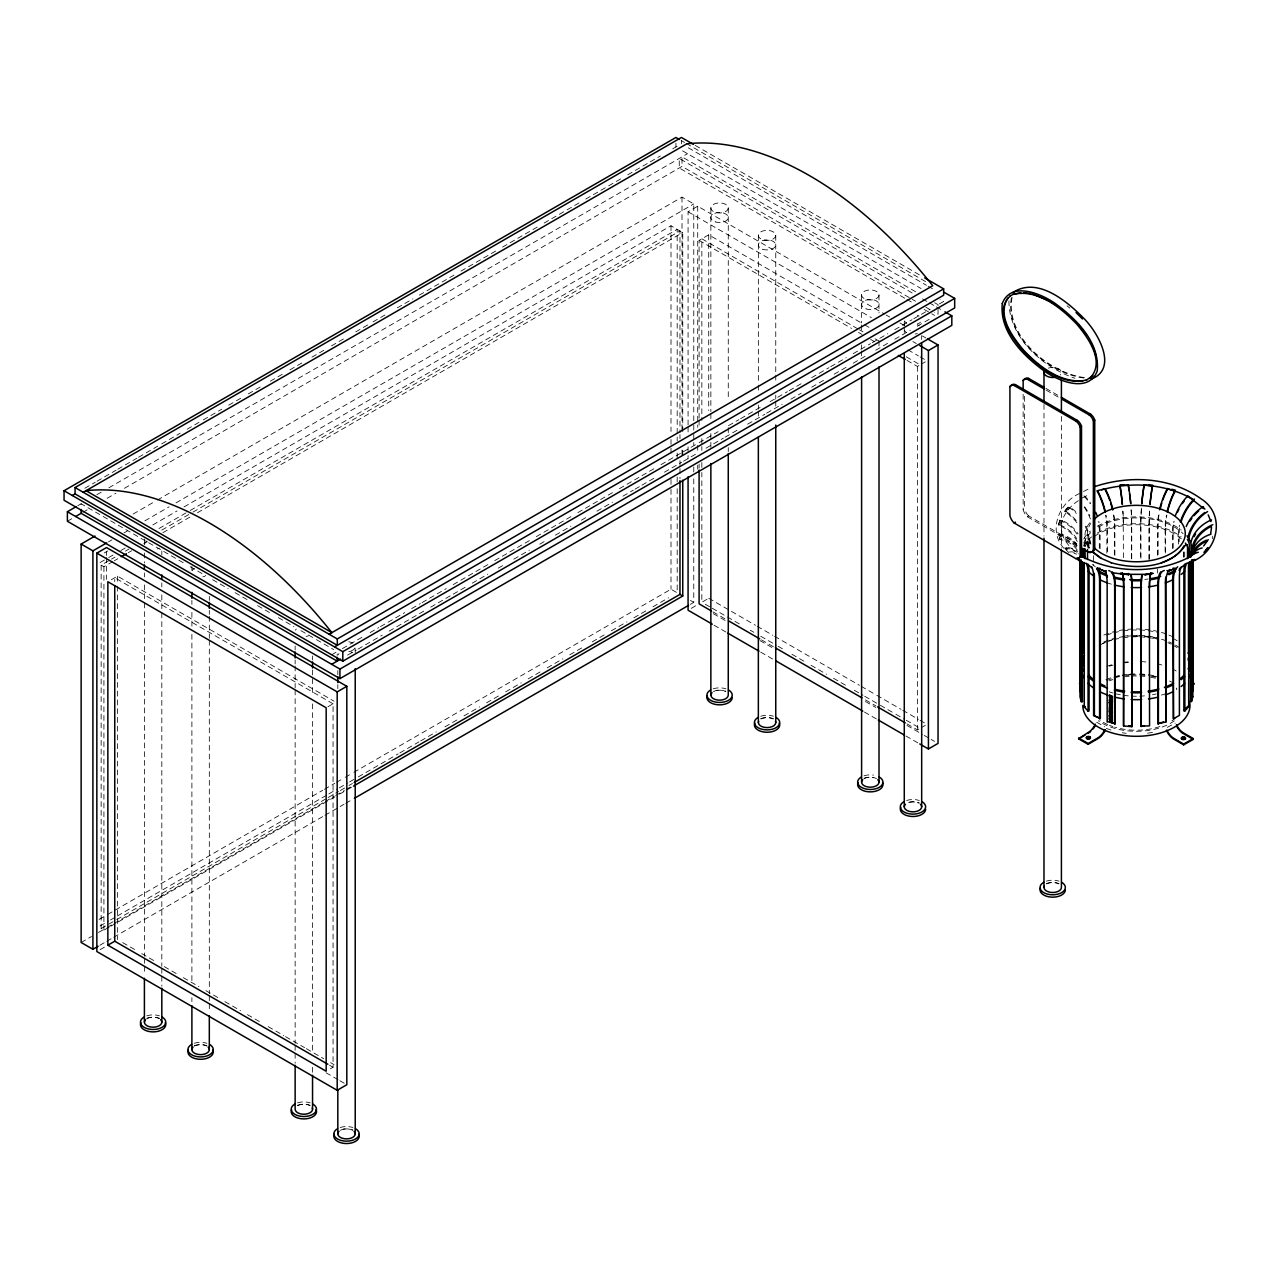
<?xml version="1.0" encoding="UTF-8"?>
<svg xmlns="http://www.w3.org/2000/svg" width="1281" height="1281" viewBox="0 0 1281 1281"><rect width="100%" height="100%" fill="white"/><g stroke="black" fill="none" stroke-linecap="round" stroke-linejoin="round"><path stroke-width="0.75" stroke-dasharray="5 3.75" d="M1008.948 300.859C1008.611 337.415 1042.494 367.183 1074.967 378.279M1077.257 541.591A33.05 26.645 15.3 0 0 1061.501 526.539L1058.378 525.178L1059.899 524.858L1061.212 520.054L1063.294 520.967A34.139 27.541 15.3 0 1 1078.074 533.825M1058.586 524.794L1059.899 519.99L1061.212 520.054M1058.378 525.178L1059.899 519.99M1212.322 536.195L1212.338 538.773M1011.398 297.768C1004.08 336.471 1048.547 373.46 1084.062 378.039M1012.086 297.368C1004.768 336.07 1049.235 373.075 1084.751 377.639M1068.626 552.527L1064.799 548.188L1068.034 547.499A34.139 24.835 -41.4 0 1 1077.817 551.487M1077.161 549.949A33.05 26.645 -15.3 0 0 1062.862 540.118L1059.755 539.317L1058.426 534.513L1062.029 534.449A34.139 27.541 -15.3 0 1 1076.809 544.601M1059.755 539.317L1058.634 534.097M1076.921 522.808A33.05 24.035 41.4 0 0 1067.457 513.393C1061.821 512.592 1067.313 506.684 1069.827 507.1L1071.701 508.365A34.139 24.835 41.4 0 1 1076.985 512.896M1064.639 511.487L1068.658 506.796M1089.987 522.712C1083.822 529.197 1083.102 540.47 1088.978 547.355M1064.831 511.135L1066.016 511.439L1069.827 507.1M1079.675 493.425C1058.747 502.632 1047.121 531.679 1064.927 549.389M1078.378 500.663C1070.788 505.579 1064.575 512.848 1061.805 521.543L1062.157 520.47L1061.228 527.26L1062.157 534.049L1061.805 532.976C1064.575 541.671 1070.788 548.941 1078.378 553.872M84.85 488.253L95.258 482.248M96.988 481.256L116.059 470.239M117.788 469.246L136.859 458.23M138.588 457.237L157.659 446.22M161.694 443.899L180.189 433.218M187.122 429.215L199.26 422.202M203.263 419.896L221.789 409.199M228.723 405.196L240.86 398.183M248.306 393.891L263.39 385.181M270.323 381.178L282.461 374.18M289.89 369.873L304.99 361.162M311.924 357.159L324.061 350.161M331.475 345.87L346.591 337.143M355.734 331.875L369.12 324.141M373.043 321.867L388.191 313.124M397.302 307.856L412.898 298.857M419.383 295.11L454.483 274.855M460.984 271.092L496.051 250.852M502.584 247.073L537.636 226.849M544.185 223.054L565.353 210.837M567.083 209.844L579.22 202.83M585.801 199.035L606.938 186.834M608.667 185.825L620.805 178.828M627.722 174.824L648.522 162.831M650.252 161.822L660.323 156.01M672.765 148.82L679.699 144.817M77.773 505.723L81.247 503.721M96.844 494.706L102.048 491.712M108.853 487.789L687.513 153.688M67.381 521.255L72.585 518.261M82.881 512.32L89.91 508.253M107.124 498.325L115.914 493.249M124.433 488.317L682.004 166.402L910.375 298.249M133.096 514.065L155.609 501.063M157.339 500.07L682.004 197.146L693.774 203.935L693.774 423.082M108.485 541.847L111.959 539.845M124.081 532.848L127.54 530.846M144.849 520.855L169.092 506.86M176.025 502.857L693.774 203.935M688.073 424.94L688.073 211.781L697.713 206.209L884.45 314.021M104.289 552.944L107.748 550.942M152.807 524.938L177.082 510.927M184.016 506.924L671.004 225.76L682.757 232.55L682.757 432.257M100.078 562.535L107.012 558.532M108.741 557.523L113.945 554.529M120.878 550.526L126.082 547.515M159.004 528.509L188.467 511.503M190.196 510.495L677.185 229.331L677.185 435.028M109.125 927.204L103.921 930.198L101.135 928.597L101.135 565.129L109.798 560.133M111.527 559.124L115.002 557.139M125.394 551.134L128.869 549.133M161.79 530.11L191.253 513.105M192.983 512.112L679.971 230.948L679.971 432.642M101.135 565.129L103.921 566.746L112.584 561.735M114.313 560.742L117.788 558.74M128.18 552.735L131.655 550.734M143.776 543.736L147.251 541.735M162.847 532.72L190.581 516.707M197.498 512.72L682.757 232.55M111.303 579.749L117.484 576.162L334.069 701.203M699.09 418.118L699.09 240.38L708.713 234.823L862.93 323.853M331.683 654.783L337.175 651.597L337.175 655.408M342.379 648.602L363.164 636.609M370.081 632.606L378.744 627.61M380.473 626.601L404.716 612.606M411.649 608.619L420.296 603.607M422.025 602.614L446.268 588.62M453.202 584.616L487.837 564.617M494.754 560.63L529.389 540.63M536.323 536.627L570.942 516.643M577.875 512.64L612.51 492.641M619.428 488.637L640.212 476.644M641.941 475.651L654.063 468.654M660.996 464.651L681.764 452.657M683.51 451.649L697.36 443.658M699.09 442.65L718.129 431.665M728.521 425.66L738.913 419.656M740.642 418.663L761.426 406.669M770.089 401.674L787.399 391.666M789.128 390.673L802.979 382.667M811.642 377.671L828.951 367.679M830.696 366.67L846.277 357.671M853.194 353.684L870.52 343.676M872.249 342.684L887.829 333.684M894.762 329.681L912.072 319.69M913.801 318.697L929.398 309.698M939.421 303.901L943.553 301.515L940.094 299.514M347.567 655.135L356.23 650.14M357.959 649.147L382.202 635.152M389.136 631.149L423.755 611.149M430.688 607.146L451.472 595.153M453.202 594.16L465.323 587.162M472.241 583.159L487.837 574.16M498.229 568.156L505.146 564.168M513.809 559.173L529.389 550.173M539.781 544.169L546.699 540.166M555.362 535.17L570.942 526.171M581.334 520.182L588.267 516.179M596.93 511.183L612.51 502.184M622.902 496.179L633.294 490.191M635.024 489.182L640.212 486.188M641.941 485.179L654.063 478.181M664.455 472.193L681.764 462.185M683.51 461.192L697.36 453.186M706.007 448.19L723.333 438.198M725.062 437.205L738.913 429.199M747.576 424.203L764.885 414.211M766.614 413.203L782.211 404.204M790.857 399.208L801.249 393.203M811.642 387.214L823.763 380.217M834.155 374.212L846.277 367.215M853.194 363.212L865.316 356.214M875.708 350.225L887.829 343.228M894.762 339.225L910.343 330.226M917.276 326.223L929.398 319.225M327.888 706.776L333.06 703.797L333.06 1067.265L327.888 1070.243M907.012 360.425L917.404 366.43L925.314 361.866M99.085 919.406L106.019 915.403M107.748 914.41L322.652 790.329M324.381 789.336L334.789 783.332M336.519 782.323L343.452 778.32M345.181 777.327L352.115 773.324M353.844 772.331L671.004 589.212L677.185 592.799L677.185 486.956M100.078 925.987L108.741 920.975M110.486 919.982L115.674 916.988M117.42 915.979L327.119 794.909M328.849 793.916L337.511 788.904M339.241 787.911L347.904 782.899M349.649 781.906L356.582 777.903M358.312 776.894L398.167 753.885M399.896 752.892L418.967 741.875M420.696 740.882L436.293 731.867M444.955 726.871L457.093 719.874M464.026 715.871L479.622 706.856M486.556 702.853L498.693 695.855M505.627 691.852L521.223 682.853M528.156 678.85L540.278 671.836M547.211 667.833L562.807 658.834M569.741 654.831L581.878 647.834M592.27 641.829L604.408 634.816M611.341 630.812L626.937 621.813M633.871 617.81L645.992 610.813M652.926 606.81L668.522 597.795M101.135 928.597L115.002 920.591M116.731 919.582L326.431 798.527M328.16 797.519L338.568 791.514M340.298 790.521L347.231 786.518M348.96 785.509L352.435 783.508M81.135 942.48L91.527 936.491M98.461 932.488L105.378 928.485M107.124 927.492L112.312 924.482M114.041 923.489L323.565 802.514M325.294 801.522L333.957 796.526M335.686 795.517L344.349 790.521M346.078 789.528L353.012 785.525M110.855 926.195L337.88 795.117M339.609 794.124L351.747 787.126M99.838 945.282L105.026 942.272M106.755 941.279L111.959 938.284M113.689 937.276L323.212 816.317M324.942 815.308L343.997 804.308M345.726 803.315L352.643 799.312M690.315 604.376L693.774 602.374L693.774 476.868M100.062 949.685L106.483 945.986M691.276 608.347L696.095 605.561M707 599.268L701.844 602.262L701.844 472.449M1077.145 545.498L1027.282 516.707A9.239 5.332 60 0 1 1023.151 509.566L1024.528 508.765L1024.528 393.443M1027.282 516.707L1028.659 515.923L1076.809 543.704M907.012 723.893L917.404 729.882L925.314 725.318M1176.887 688.025L1176.214 688.73A13.034 7.526 -60 0 0 1176.871 689.626M1167.199 727.368L1175.253 723.157M1069.315 552.031L1071.861 551.839A34.139 24.835 -41.4 0 1 1077.129 553.264M1083.534 491.472L1089.827 488.365M1082.285 497.941L1089.891 494.178M1076.296 547.179A34.139 27.541 -15.3 0 0 1063.342 539.253L1059.963 538.885M1106.848 666.2L1112.484 664.551M1109.234 666.232L1112.981 665.127M1123.229 662.293L1128.225 661.845M1125.07 662.789L1128.401 662.485M1064.799 548.188L1067.601 548.444A33.05 24.035 -41.4 0 1 1077.065 552.303M1140.891 661.508L1145.887 661.973M1058.426 534.513L1061.549 535.314A33.05 26.645 -15.3 0 1 1077.321 547.467M1158.12 663.91L1161.867 665.015M1059.691 520.374L1062.814 521.735A33.05 26.645 15.3 0 1 1077.113 534.177M1059.899 524.858L1061.965 525.77A34.139 27.541 15.3 0 1 1076.745 538.628M695.231 145.426L921.247 275.911M681.124 140.462L684.582 142.463M686.312 143.456L925.795 281.724M688.329 147.811L926.419 285.263M928.149 286.255L935.05 290.243M682.549 150.822L921.071 288.529M915.563 291.716L682.004 156.874L682.004 166.402M934.586 302.7L938.044 304.686L938.044 314.229L934.586 312.228M912.136 292.917L679.25 158.46L679.25 168.003L905.235 298.473M922.496 298.889L927.668 301.884M929.382 302.876L934.57 305.855M936.283 306.864L943.184 310.835M912.104 299.242L915.563 301.243M925.939 307.232L932.856 311.235M906.964 299.466L912.136 302.444M924.209 309.426L934.57 315.398M1045.856 388.351L1057.898 395.301M1046.193 390.145L1058.234 397.094M886.18 315.03L889.638 317.015M900.015 323.004L906.932 327.007M922.48 335.99L925.939 337.992M688.073 211.781L871.352 317.592M912.857 341.547L916.315 343.548M864.659 324.862L869.863 327.856M907.973 349.857L918.381 355.862M920.11 356.871L925.298 359.865M857.774 328.833L701.844 238.794L701.844 420.52M859.503 329.825L862.978 331.827M875.099 338.825L880.303 341.835M906.291 356.839L920.158 364.845M699.09 240.38L851.561 328.416M858.494 332.42L861.953 334.421M870.616 339.417L874.09 341.419M1173.204 669.258L1176.182 670.988M1096.68 722.228L1104.622 726.807M708.713 598.275L755.502 625.288M757.231 626.297L772.827 635.296M774.557 636.289L859.455 685.319M861.2 686.312L875.051 694.318M876.796 695.311L901.039 709.322M902.785 710.315L918.381 719.33M920.11 720.322L925.298 723.333M705.303 604.264L710.507 607.258M712.236 608.251L739.954 624.263M750.346 630.268L753.82 632.27M760.754 636.273L776.334 645.272M778.079 646.265L785.013 650.268M791.93 654.271L804.068 661.268M811.001 665.271L826.581 674.286M833.515 678.29L845.652 685.287M854.315 690.283L862.978 695.295M864.707 696.288L878.574 704.294M880.303 705.287L894.17 713.293M895.899 714.302L904.562 719.298M906.291 720.29L918.413 727.304M712.941 611.854L725.078 618.851M761.458 639.86L773.596 646.857M865.428 699.874L875.82 705.879M690.411 600.421L693.774 602.374M713.277 613.631L725.366 620.612M759.953 640.58L773.788 648.57M865.428 701.476L875.804 707.464M906.932 725.43L922.48 734.413M924.209 735.406L929.398 738.416M931.127 739.409L934.586 741.411M714.013 625.176L726.119 632.157M760.69 652.125L772.795 659.123M864.435 712.028L876.604 719.057M905.939 735.983L918.045 742.98M183.215 562.711L81.135 503.785L81.135 507.596M190.132 566.698L205.697 575.697M212.63 579.685L228.194 588.684M235.112 592.671L247.217 599.668M257.609 605.657L269.715 612.654M278.361 617.634L293.925 626.633M300.859 630.62L314.694 638.611M316.423 639.619L333.717 649.595M333.06 703.797L114.746 577.763L114.746 581.75M122.688 942.624L134.825 949.621M141.743 953.624L153.88 960.638M164.272 966.627L176.394 973.64M183.327 977.643L198.923 986.642M205.857 990.645L217.978 997.643M224.912 1001.646L240.508 1010.645M247.441 1014.648L259.563 1021.646M268.225 1026.657L283.822 1035.656M285.567 1036.665L304.622 1047.666M306.351 1048.659L323.677 1058.666M330.61 1062.67L334.069 1064.671M329.585 1065.264L333.06 1067.265M326.079 1072.757L338.168 1079.755M339.897 1080.748L345.085 1083.742M1068.466 507.148L1071.284 509.053A33.05 24.035 41.4 0 1 1076.376 513.441M1066.016 511.439L1067.89 512.704A34.139 24.835 41.4 0 1 1077.657 522.44M1067.009 305.823L1069.827 308.113M1084.03 495.811L1086.464 497.893A34.139 19.711 60 0 1 1090.643 503.273M1084.19 496.468L1086.112 498.517A33.05 19.071 60 0 1 1090.163 503.721M1064.975 547.724L1066.785 549.885M1066.16 547.323L1067.89 549.405M1089.651 541.463L1090.387 542.776M1088.834 545.85L1087.473 539.221L1087.521 547.579M1061.276 538.725L1059.947 533.921M1090.868 544.217L1089.266 537.171L1089.394 547.9M1184.701 551.983L1184.701 557.94M1183.708 552.255L1183.708 558.212M1183.388 551.871L1183.388 557.843M1179.177 541.687L1179.177 533.745A33.05 19.071 -60 0 1 1180.249 524.986M1178.376 544.105L1178.376 534.177A34.139 19.711 -60 0 1 1179.497 525.146M1173.204 548.172L1173.204 530.302A33.05 19.071 -60 0 1 1174.293 521.543M1172.419 548.604L1172.419 530.734A34.139 19.711 -60 0 1 1173.54 521.703M1165.63 552.976L1165.63 527.164A33.05 12.25 -73.6 0 1 1166.847 515.058M1165.118 551.535L1165.118 527.708A34.139 12.65 -73.6 0 1 1166.383 515.218M1158.12 554.737L1158.12 524.954A33.05 12.25 -73.6 0 1 1159.337 512.848M1157.608 555.281L1157.608 525.498A34.139 12.65 -73.6 0 1 1158.873 513.008M1157.608 569.18L1157.608 573.151M1149.217 559.044L1149.217 523.321A33.05 4.227 -84.8 0 1 1149.633 511.055M1149.041 559.669L1149.041 523.929A34.139 4.355 -84.8 0 1 1149.473 511.279M1140.891 558.292L1140.891 522.552A33.05 4.227 -84.8 0 1 1141.547 506.988A34.139 4.355 -84.8 0 0 1140.714 523.16L1140.714 558.9M1131.731 558.932L1131.731 523.192A34.139 4.355 84.8 0 0 1131.043 507.116M1131.555 558.324L1131.555 522.584A33.05 4.227 84.8 0 0 1130.899 507.02M1123.405 557.715L1123.229 523.353A33.05 4.227 84.8 0 0 1122.797 511.087M1114.87 555.378L1114.87 525.594A34.139 12.65 73.6 0 0 1113.589 513.105M1114.358 554.817L1114.358 525.05A33.05 12.25 73.6 0 0 1113.125 512.928M1107.36 551.631L1107.36 527.804A34.139 12.65 73.6 0 0 1106.079 515.314M1106.848 553.056L1106.848 527.26A33.05 12.25 73.6 0 0 1105.615 515.138M1100.107 548.748L1100.107 530.878A34.139 19.711 60 0 0 1098.986 521.831M1099.322 548.316L1099.322 530.446A33.05 19.071 60 0 0 1098.249 521.671M1093.366 555.73L1093.366 565.642M1088.914 548.46L1088.914 538.532A34.139 24.835 41.4 0 0 1085.039 523.801M1087.921 548.188L1087.921 538.26A33.05 24.035 41.4 0 0 1084.174 523.993M1085.087 546.843L1085.087 542.872A34.139 24.835 41.4 0 0 1084.447 537.043M1084.094 542.6L1084.094 546.571M1061.405 416.389L1061.405 548.124M1043.983 404.412L1043.983 536.147M1023.151 394.244L1023.151 509.566M921.68 335.59L921.68 339.593M917.404 366.43L917.404 729.882M904.274 321.611L904.274 325.614M904.274 327.6L904.274 335.59M879.006 294.982A8.711 5.028 0 0 1 865.94 299.338A8.711 5.028 0 0 1 865.94 290.627A8.711 5.028 0 0 1 879.006 294.982L879.006 312.948M879.006 340.906L879.006 348.896M861.601 294.982L861.601 322.94M861.601 324.926L861.601 332.916M861.601 344.893L861.601 348.896M861.601 350.882L861.601 358.872M775.758 235.384A8.711 5.028 0 0 1 762.707 239.723A8.711 5.028 0 0 1 762.707 231.028A8.711 5.028 0 0 1 775.758 235.384L775.758 373.139M775.758 375.141L775.758 383.131M775.758 395.108L775.758 399.096M775.758 401.097L775.758 409.087M758.352 235.384L758.352 383.131M758.352 385.133L758.352 393.107M758.352 405.1L758.352 409.087M758.352 411.089L758.352 417.078M728.265 207.954A8.711 5.028 0 0 1 715.214 212.31A8.711 5.028 0 0 1 715.214 203.599A8.711 5.028 0 0 1 728.265 207.954L728.265 399.64M728.265 427.598L728.265 435.572M728.265 447.565L728.265 451.553M710.859 207.954L710.859 411.617M710.859 413.619L710.859 419.608M710.859 433.586L710.859 447.565M708.713 234.823L708.713 410.56M701.844 438.502L701.844 444.491M701.844 446.493L701.844 450.48M701.844 462.457L701.844 470.447M699.09 420.12L699.09 428.11M699.09 464.058L699.09 468.045M697.713 206.209L697.713 427.342M697.713 445.276L697.713 453.234M697.713 465.195L697.713 469.182M693.774 425.068L693.774 444.987M693.774 466.908L693.774 474.867M688.073 426.925L688.073 432.898M688.073 446.845L688.073 458.806M682.757 450.223L682.757 456.212M682.004 197.146L682.004 432.225M682.004 450.143L682.004 458.118M681.428 140.638L681.428 143.824M679.971 434.643L679.971 438.63M679.971 460.6L679.971 466.588M679.971 468.59L679.971 478.582M677.185 437.029L677.185 441.016M677.185 453.01L677.185 460.984M677.185 476.964L677.185 484.955M675.936 143.184L675.936 146.995M671.004 225.76L671.004 431.457M671.004 439.447L671.004 453.426M671.004 479.382L671.004 487.372M671.004 489.374L671.004 589.212M355.221 648.65L355.221 652.653M337.816 670.62L337.816 674.607M337.816 684.598L337.816 688.586M312.548 655.968L312.548 659.955M312.548 669.947L312.548 695.903M312.548 703.877L312.548 1051.301M312.548 1067.281L312.548 1073.27M295.142 645.976L295.142 649.979M295.142 659.955L295.142 663.958M295.142 665.944L295.142 687.913M295.142 689.915L295.142 1043.31M295.142 1045.312L295.142 1051.301M295.142 1053.302L295.142 1063.278M209.315 596.354L209.315 600.357M209.315 610.332L209.315 614.336M209.315 616.321L209.315 638.29M209.315 640.292L209.315 993.688M209.315 995.689L209.315 1001.678M209.315 1003.68L209.315 1011.67M191.894 566.41L191.894 570.397M191.894 600.357L191.894 604.344M191.894 612.334L191.894 626.313M191.894 634.303L191.894 981.71M191.894 997.691L191.894 1001.678M161.822 550.974L161.822 554.961M161.822 582.919L161.822 586.906M161.822 594.896L161.822 610.877M161.822 612.862L161.822 966.274M161.822 968.276L161.822 974.265M161.822 976.266L161.822 986.242M144.401 538.997L144.401 544.985M144.401 552.96L144.401 562.951M144.401 572.927L144.401 576.93M144.401 584.921L144.401 600.885M144.401 602.887L144.401 956.299M144.401 958.284L144.401 964.273M144.401 966.274L144.401 974.265M117.484 576.162L117.484 584.152M117.484 586.154L117.484 939.63M106.483 551.535L106.483 555.522M106.483 557.523L106.483 579.428M103.921 566.746L103.921 930.198M917.324 333.508A8.711 5.028 0 0 1 915.226 334.005M906.82 332.708A8.711 5.028 0 0 1 904.562 330.45M917.324 324.798A8.711 5.028 0 0 1 919.134 325.598M308.193 635.904A8.711 5.028 0 0 1 306.095 636.417M295.431 630.252A8.711 5.028 0 0 1 296.311 629.051M204.96 576.306A8.711 5.028 0 0 1 202.862 576.802M192.198 570.653A8.711 5.028 0 0 1 194.44 568.396M338.104 654.895A8.711 5.028 0 0 1 338.985 653.678M348.768 651.34A8.711 5.028 0 0 1 352.675 652.637M159.276 548.092A8.711 5.028 0 0 1 157.467 548.892M144.401 544.537A8.711 5.028 0 0 1 146.963 540.982M1092.213 564.569A33.05 19.071 -60 0 1 1095.335 566.923M1175.814 717.84A46.997 27.125 0 0 1 1169.617 722.26M1159.881 726.567A46.997 27.125 0 0 1 1114.678 727.128M1112.885 726.567A46.997 27.125 0 0 1 1109.442 725.302M1107.777 724.598A46.997 27.125 0 0 1 1099.867 720.146M1109.442 680.835A46.997 27.125 0 0 1 1112.885 679.571M1124.222 676.864A46.997 27.125 0 0 1 1136.391 675.936M1139.882 676.016A46.997 27.125 0 0 1 1146.863 676.624M1150.514 677.185A46.997 27.125 0 0 1 1156.263 678.482M1174.357 720.835A48.87 28.214 0 0 1 1098.409 720.835M1106.64 680.691A48.87 28.214 0 0 1 1120.251 676.432M1125.503 675.567A48.87 28.214 0 0 1 1129.105 675.167M1130.915 675.039A48.87 28.214 0 0 1 1136.391 674.863M1140.026 674.927A48.87 28.214 0 0 1 1147.28 675.567M1150.786 676.112A48.87 28.214 0 0 1 1155.942 677.217M1090.755 543.656A48.87 28.214 0 0 1 1090.755 523.449M1122.957 511.311A34.139 4.355 84.8 0 1 1123.405 523.961M1074.07 553.328A33.05 24.035 -41.4 0 1 1076.536 554.161M1084.687 506.716A34.139 19.711 60 0 1 1089.779 515.779M1084.206 507.164A33.05 19.071 60 0 1 1090.403 518.997M1166.158 693.453A53.594 30.936 0 0 1 1160.714 695.295M1100.011 645A53.594 30.936 0 0 1 1104.895 642.694M1106.608 642.005A53.594 30.936 0 0 1 1112.052 640.164M1113.942 639.635A53.594 30.936 0 0 1 1119.834 638.306M1123.053 637.762A53.594 30.936 0 0 1 1136.391 636.785M1139.754 636.849A53.594 30.936 0 0 1 1144.766 637.169M1148.08 637.522A53.594 30.936 0 0 1 1156.903 639.139M1167.888 642.694A53.594 30.936 0 0 1 1171.186 644.199M1174.277 645.848A53.594 30.936 0 0 1 1177.143 647.626M1106.608 635.168A53.594 30.936 0 0 1 1112.052 633.326M1113.942 632.798A53.594 30.936 0 0 1 1119.834 631.469M1123.053 630.925A53.594 30.936 0 0 1 1136.391 629.964M1139.754 630.028A53.594 30.936 0 0 1 1144.766 630.348M1148.08 630.7A53.594 30.936 0 0 1 1156.903 632.318M1174.277 639.027A53.594 30.936 0 0 1 1177.143 640.804M1103.854 641.877A55.339 31.961 0 0 1 1116.007 638.018M1119.29 637.33A55.339 31.961 0 0 1 1124.318 636.545M1127.728 636.161A55.339 31.961 0 0 1 1141.595 635.92M1145.038 636.161A55.339 31.961 0 0 1 1150.146 636.769M1153.492 637.33A55.339 31.961 0 0 1 1159.962 638.819M1161.515 639.251A55.339 31.961 0 0 1 1167.135 641.157M1168.913 641.877A55.339 31.961 0 0 1 1173.956 644.263M1175.526 645.128A55.339 31.961 0 0 1 1179.849 647.946M1103.854 635.056A55.339 31.961 0 0 1 1116.007 631.197M1119.29 630.508A55.339 31.961 0 0 1 1124.318 629.708M1127.728 629.339A55.339 31.961 0 0 1 1141.595 629.083M1145.038 629.339A55.339 31.961 0 0 1 1150.146 629.948M1153.492 630.508A55.339 31.961 0 0 1 1159.962 631.981M1161.515 632.43A55.339 31.961 0 0 1 1167.135 634.335M1168.913 635.056A55.339 31.961 0 0 1 1173.956 637.442M1113.942 677.265A53.594 30.936 0 0 1 1124.702 675.167M1128.001 674.799A53.594 30.936 0 0 1 1136.391 674.414M1139.754 674.479A53.594 30.936 0 0 1 1149.714 675.391M1152.948 675.936A53.594 30.936 0 0 1 1160.714 677.793M1169.569 681.06A53.594 30.936 0 0 1 1174.277 683.478M1152.436 732.396A51.913 29.975 0 0 1 1146.511 733.292M1126.271 733.292A51.913 29.975 0 0 1 1122.3 732.732M1111.027 730.042A51.913 29.975 0 0 1 1105.871 728.136M1105.871 679.651A51.913 29.975 0 0 1 1112.821 677.201M1114.646 676.688A51.913 29.975 0 0 1 1120.347 675.391M1122.3 675.055A51.913 29.975 0 0 1 1128.273 674.302M1129.874 674.158A51.913 29.975 0 0 1 1136.391 673.934M1139.642 673.982A51.913 29.975 0 0 1 1156.247 676.208M1156.247 693.95A51.913 29.975 0 0 1 1152.436 694.766M1144.509 695.871A51.913 29.975 0 0 1 1139.642 696.175M1136.391 696.24A51.913 29.975 0 0 1 1129.874 695.999M1128.273 695.871A51.913 29.975 0 0 1 1122.3 695.103M1120.347 694.766A51.913 29.975 0 0 1 1114.646 693.485M1112.821 692.973A51.913 29.975 0 0 1 1109.266 691.82M1102.669 643.478A51.913 29.975 0 0 1 1105.871 642.021M1109.266 640.708A51.913 29.975 0 0 1 1112.821 639.571M1133.125 636.353A51.913 29.975 0 0 1 1141.275 636.433M1144.509 636.673A51.913 29.975 0 0 1 1156.247 638.579M1123.053 636.305A53.594 30.936 0 0 1 1136.391 635.328M1139.754 635.392A53.594 30.936 0 0 1 1144.766 635.712M1148.08 636.065A53.594 30.936 0 0 1 1156.903 637.682M1085.423 546.106A53.594 30.936 0 0 1 1090.691 539.509M1094.294 536.515A53.594 30.936 0 0 1 1182.075 539.509M1148.08 579.044A53.594 30.936 0 0 1 1144.766 579.412M1083.966 542.423A53.594 30.936 0 0 1 1090.691 532.688M1098.49 526.971A53.594 30.936 0 0 1 1183.148 533.729M1111.268 584.152A55.339 31.961 0 0 1 1107.473 582.919M1083.758 545.802A55.339 31.961 0 0 1 1091.604 536.899M1097.257 533.072A55.339 31.961 0 0 1 1181.162 536.899M1083.758 538.981A55.339 31.961 0 0 1 1090.371 531.103M1097.257 526.251A55.339 31.961 0 0 1 1181.162 530.062M1028.659 515.923A9.239 5.332 60 0 1 1024.528 508.765M1046.369 881.152A12.65 7.302 0 0 1 1059.019 881.152M1046.529 883.922A8.711 5.028 0 0 1 1058.843 883.922M1046.369 883.538A12.65 7.302 0 0 1 1059.019 883.538M1048.338 368.111A8.711 5.028 0 0 1 1058.843 368.912A8.711 5.028 0 0 1 1060.236 374.981M146.787 1015.849A12.65 7.302 0 0 1 159.436 1015.849M146.963 1018.635A8.711 5.028 0 0 1 159.276 1018.635M146.787 1018.235A12.65 7.302 0 0 1 159.436 1018.235M194.28 1043.278A12.65 7.302 0 0 1 206.93 1043.278M194.44 1046.049A8.711 5.028 0 0 1 206.753 1046.049M194.28 1045.664A12.65 7.302 0 0 1 206.93 1045.664M340.186 1127.52A12.65 7.302 0 0 1 352.851 1127.52M340.362 1130.29A8.711 5.028 0 0 1 352.675 1130.29M343.244 1129.169A12.65 7.302 0 0 1 352.851 1129.906M354.933 647.962A8.711 5.028 0 0 1 348.768 651.517M348.768 641.797A8.711 5.028 0 0 1 352.675 643.11M297.512 1102.877A12.65 7.302 0 0 1 310.178 1102.877M297.688 1105.647A8.711 5.028 0 0 1 310.002 1105.647M297.512 1105.263A12.65 7.302 0 0 1 310.178 1105.263M713.245 688.81A12.65 7.302 0 0 1 725.895 688.81M713.405 691.596A8.711 5.028 0 0 1 725.719 691.596M716.287 690.475A12.65 7.302 0 0 1 725.895 691.196M760.738 716.239A12.65 7.302 0 0 1 773.388 716.239M760.898 719.009A8.711 5.028 0 0 1 773.212 719.009M760.738 718.625A12.65 7.302 0 0 1 773.388 718.625M863.97 775.838A12.65 7.302 0 0 1 873.578 775.117M864.147 778.608A8.711 5.028 0 0 1 876.46 778.608M863.97 778.224A12.65 7.302 0 0 1 873.578 777.503M906.644 800.481A12.65 7.302 0 0 1 919.294 800.481M908.613 802.45A8.711 5.028 0 0 1 919.134 803.251M909.702 802.13A12.65 7.302 0 0 1 919.294 802.867M920.511 322.139A8.711 5.028 0 0 1 917.324 323.965M906.82 323.18A8.711 5.028 0 0 1 904.562 320.923M917.324 315.27A8.711 5.028 0 0 1 919.134 316.071M865.94 308.865A8.711 5.028 0 0 0 879.006 304.526A8.711 5.028 0 0 0 865.94 300.17A8.711 5.028 0 0 0 865.94 308.865M762.707 249.267A8.711 5.028 0 0 0 775.758 244.911A8.711 5.028 0 0 0 762.707 240.556A8.711 5.028 0 0 0 762.707 249.267M715.214 221.853A8.711 5.028 0 0 0 728.265 217.498A8.711 5.028 0 0 0 715.214 213.142A8.711 5.028 0 0 0 715.214 221.853"/><path stroke-width="1.5" d="M1128.529 574.689L1120.267 573.312M1128.465 574.785L1128.705 573.456M1210.609 534.049L1211.538 527.26M1144.301 484.714L1143.821 487.597A33.05 4.227 -84.8 0 0 1141.835 503.641M1148.609 484.859L1152.596 485.179L1152.067 487.805A34.139 4.355 -84.8 0 0 1150.002 504.394A33.05 4.227 -84.8 0 1 1152.131 488.349L1152.564 485.867M1106.176 570.637L1104.75 571.166L1097.577 568.3M1104.75 571.166L1100.923 569.597M1131.091 574.609A34.139 4.355 -84.8 0 1 1132.052 587.082L1131.876 726.695L1123.565 725.927L1123.741 586.314A34.139 4.355 -84.8 0 0 1123.053 575.185M1192.835 559.733L1192.835 696.704L1191.522 701.508L1190.417 701.412L1191.298 698.193M1086.352 563.304L1084.126 563.496L1078.17 560.053L1079.259 558.98M1084.126 563.496L1078.314 559.573M1144.189 484.875L1152.388 485.883M1167.68 488.445L1166.383 490.463A34.139 12.65 -73.6 0 0 1159.577 509.678M1167.824 488.702L1166.591 491.039A33.05 12.25 -73.6 0 0 1162.828 499.958M1171.843 489.23L1175.446 490.239L1173.876 492.673A34.139 12.65 -73.6 0 0 1167.087 511.872M1175.334 490.911L1174.101 493.249A33.05 12.25 -73.6 0 0 1167.535 511.824M1087.185 737.167L1089.571 737.167M1182.251 737.728L1184.637 737.728M1007.907 298.025C996.778 315.59 1012.214 336.407 1023.343 349.921C1038.747 366.142 1059.371 382.523 1083.005 380.857M1183.948 545.85C1179.209 554.881 1170.642 559.397 1161.403 562.775M1185.854 544.505C1170.386 568.524 1135.847 569.837 1110.995 562.695M1203.676 545.962L1208.207 539.637M1205.981 549.885L1207.951 547.547L1203.916 552.383M1112.356 571.918A34.139 12.65 -73.6 0 1 1115.159 584.744L1115.159 723.717L1107.665 721.507M1188.688 706.648L1184.861 710.971L1183.868 710.683L1187.695 706.359L1188.688 706.648L1188.688 567.691A33.05 24.035 41.4 0 1 1189.296 562.391M1188.095 496.035L1186.078 497.749A34.139 19.711 -60 0 0 1175.494 515.362M1181.082 521.927A33.05 19.071 -60 0 1 1192.371 501.816L1194.452 499.126L1192.035 501.191A34.139 19.711 -60 0 0 1180.361 521.975M1012.759 292.612C1037.466 276.039 1067.377 301.483 1084.399 318.969C1098.025 332.852 1118.441 368.704 1091.444 379.016M1010.597 295.671C993.031 311.059 1011.093 336.775 1022.654 350.321C1038.843 366.974 1062.109 386.462 1086.928 379.817M1089.571 378.487C1105.903 362.523 1088.306 337.8 1076.825 324.237C1060.732 307.568 1037.994 288.817 1013.239 294.342L1020.829 292.66M1092.949 375.733L1086.24 380.201M1203.467 506.892L1200.921 508.189A34.139 24.835 -41.4 0 0 1186.206 526.571M1207.599 511.567L1205.165 513.217A33.05 24.035 -41.4 0 0 1188.688 539.621M1193.091 561.11C1218.359 550.83 1225.789 514.418 1201.274 498.95C1171.138 477.108 1129.666 474.995 1095.127 486.476M1088.161 733.308L1089.41 732.508A13.034 7.526 -60 0 0 1090.691 731.499M1186.654 563.16L1188.88 563.368L1194.693 559.429L1188.352 562.775M944.289 292.404L954.681 298.393L954.681 307.936L342.796 661.204L64.05 500.263L64.05 490.735L675.936 137.467L679.394 139.469M334.549 646.905L943.665 295.222L943.665 288.865L337.303 638.947L337.303 645.304L75.067 493.906L75.067 487.549L681.428 137.467L693.517 144.433M72.312 495.491L75.067 493.906M83.265 492.288L686.872 143.792A340.65 196.682 60 0 1 932.728 285.727L329.105 634.223M944.914 311.843L951.815 315.815L951.815 325.358L339.929 678.626L67.381 521.255L67.381 511.727L76.043 506.716M75.643 516.499L81.135 513.313L337.175 661.14L337.175 657.329M98.109 946.275L92.905 949.269L81.135 942.48L81.135 544.057L95.002 536.05M81.135 544.057L92.905 550.846L106.755 542.856M96.844 553.12L106.483 547.547L346.815 686.312L346.815 1084.735L337.191 1090.307L96.844 951.543L96.844 553.12L337.191 691.884L346.815 686.312M121.247 556.739L126.451 553.728M64.05 490.735L342.796 651.661L954.681 298.393M331.683 664.311L340.65 659.139M67.381 511.727L339.929 669.082L951.815 315.815M919.774 345.55L928.421 350.53L938.044 344.973L938.044 743.396L928.421 748.969L919.774 743.973M1009.924 386.558L1011.301 385.757A7.318 4.227 60 0 1 1015.481 384.684L1077.385 420.408A7.222 4.163 60 0 1 1081.516 426.301L1081.516 555.522A9.239 5.332 60 0 1 1077.385 557.908L1076.008 558.708L1014.104 522.968A9.351 5.396 60 0 1 1009.924 515.795L1009.924 386.558A7.318 4.227 60 0 1 1014.104 385.469L1015.481 384.684M1023.151 390.273L1023.151 380.329L1024.528 379.528A7.222 4.163 60 0 1 1028.659 378.423L1044.143 387.358M1023.151 380.329A7.222 4.163 60 0 1 1027.282 379.224L1028.659 378.423M354.164 782.515L679.971 594.4L682.757 596.017L682.757 480.183M353.476 786.118L682.757 596.017M354.373 798.319L688.586 605.369M107.86 945.186L326.175 1071.236L326.175 707.769L107.86 581.734L107.86 945.186L114.746 941.215L327.856 1064.255M1014.104 385.469L1076.008 421.209L1077.385 420.408M1061.677 399.08L1089.186 414.948L1090.563 414.163A7.318 4.227 60 0 1 1094.743 420.072L1094.743 549.293L1093.366 550.093A9.351 5.396 60 0 1 1089.186 552.447L1080.588 547.483M1076.008 558.708A9.239 5.332 60 0 0 1080.139 556.322L1080.139 427.085L1081.516 426.301M1093.366 550.093L1093.366 420.857L1094.743 420.072M1014.104 522.968L1015.481 522.168M1080.139 556.322L1081.516 555.522M1089.186 552.447L1090.563 551.647A9.351 5.396 60 0 0 1094.743 549.293M1091.684 566.939A33.05 19.071 -60 0 1 1093.606 576.546L1093.606 715.503L1100.347 718.481L1100.347 579.508A34.139 19.711 -60 0 0 1097.289 567.675M1093.606 715.503L1100.347 718.481M1105.439 729.786A13.034 7.526 -60 0 1 1098.954 738.016L1088.145 744.325L1078.602 738.817L1088.145 732.492A12.025 6.933 -60 0 0 1095.319 724.149M1078.602 738.817L1084.975 735.15M1087.905 737.312L1087.905 738.416L1089.523 737.584M1089.09 736.895L1087.665 736.895M1087.665 738.272L1089.09 738.272M1078.602 738L1088.145 743.508L1097.673 738A12.025 6.933 -60 0 0 1104.846 729.642M1174.645 569.453A34.139 19.711 60 0 0 1172.659 579.364L1173.444 718.801L1179.401 715.358L1179.401 576.402A33.05 19.071 60 0 1 1181.322 566.794M1184.156 737.44L1182.731 737.44M1182.731 738.817L1184.156 738.817M1184.589 738.128L1182.971 738.961L1182.299 738.128M1166.975 730.202A12.025 6.933 60 0 0 1174.149 738.545L1183.676 744.053L1193.219 738.545L1193.219 739.377L1183.676 744.869L1172.868 738.561A13.034 7.526 60 0 1 1166.383 730.33M1109.746 704.774L1109.362 706.215L1112.356 707.096L1112.116 705.415L1109.874 704.774M1009.908 296.071L1013.928 293.941M1190.481 556.595C1157.4 573.936 1115.383 573.936 1082.285 556.595M1211.506 519.862L1209.44 520.775A34.139 27.541 -15.3 0 0 1191.058 541.911M1212.835 524.666L1210.753 525.578A34.139 27.541 -15.3 0 0 1191.682 552.431M1097.241 568.956L1098.666 568.428A33.05 12.25 -73.6 0 1 1100.011 568.22M1097.289 490.735L1105.151 488.75L1106.095 490.559A34.139 12.65 73.6 0 1 1112.901 509.758M1173.14 569.18L1175.734 568.364L1168.32 571.086L1166.895 570.541M1083.63 562.567A33.05 24.035 -41.4 0 1 1084.254 567.867L1084.254 706.824L1085.231 706.52M1084.254 706.824L1088.065 711.147L1089.058 710.859L1089.058 571.886A34.139 24.835 -41.4 0 0 1087.649 563.912M1160.714 571.838A34.139 12.65 73.6 0 0 1157.912 584.648L1157.912 723.637L1163.548 721.972M1157.912 723.637L1165.918 721.988L1165.918 583.047A33.05 12.25 73.6 0 1 1169.585 569.517M1171.843 569.597L1168.32 571.086M1101.66 489.806C1130.851 481.848 1163.548 483.401 1190.481 497.941M1124.174 484.859L1119.85 485.211L1128.369 485.163L1128.705 487.084A34.139 4.355 84.8 0 1 1130.755 503.657A33.05 4.227 84.8 0 0 1129.522 493.761M1152.932 573.472L1144.638 574.753L1152.836 573.264M1191.682 691.404L1192.787 691.308L1192.787 560.293M1079.995 559.925L1079.995 696.896L1081.308 701.7L1082.413 701.604L1082.413 562.615M1142.012 574.577A34.139 4.355 84.8 0 0 1141.051 587.05L1141.051 726.023L1144.381 725.719M1141.051 726.023L1149.553 725.895L1149.377 586.282A34.139 4.355 84.8 0 1 1149.489 581.046M1148.785 574.336L1123.997 574.336L1111.908 572.655M1128.497 574.256L1120.17 573.504M1023.951 292.66L1030.757 293.621M1192.611 559.717L1194.837 559.925M1191.73 696.592L1192.835 696.704M1081.26 686.696L1082.349 686.792M1081.036 691.596L1079.947 691.5L1079.947 560.486M1128.721 725.751L1132.052 726.055M1111.38 707.064L1109.506 706.792L1109.362 708.137L1112.356 709.017L1111.652 707.144M1167.327 488.669L1174.837 490.863M1109.362 695.583L1111.924 696.448L1109.362 695.791M1112.356 698.321L1111.011 698.129L1112.356 698.529M1112.356 699.25C1107.152 698.033 1109.858 696.288 1112.356 697.649L1112.356 702.516L1111.075 702.436L1112.356 703.525L1109.362 702.645M1112.356 699.458L1109.362 699.538L1109.362 700.579L1112.356 701.828L1109.362 700.947L1110.531 702.276L1109.362 701.924L1109.362 703.429L1110.547 703.974L1109.362 704.454L1112.356 704.838L1109.362 702.773M1109.362 711.035L1110.435 711.579L1109.362 711.259M1112.356 711.932L1111.107 711.547L1112.356 712.14M1112.356 712.86L1109.362 711.98L1109.362 710.331L1112.356 711.211L1112.356 713.069M1109.538 722.068L1115.159 723.717M1111.38 562.775L1100.475 558.036L1092.405 551.967M1032.518 293.973L1049.78 301.211M1175.83 568.876L1174.405 568.332A33.05 12.25 73.6 0 0 1173.06 568.124M1101.148 558.228L1093.526 552.463M1187.551 496.179L1193.524 499.606M924.69 277.913L943.665 288.865M1061.325 397.286L1090.563 414.163M1027.282 379.224L1044.479 389.152M927.668 338.985L938.044 344.973M898.333 355.429L905.267 359.433M1193.219 738.545L1183.676 733.036A12.025 6.933 60 0 1 1176.502 724.694M1193.219 739.377L1182.411 733.068A13.034 7.526 60 0 1 1176.743 726.471M711.211 610.845L699.09 603.847L699.09 470.047M728.537 620.853L759.729 638.851M775.325 647.866L861.953 697.873M877.549 706.888L905.267 722.884M712.284 624.183L688.073 610.204L688.073 476.724M727.832 633.166L758.96 651.132M776.254 661.108L862.802 711.083M878.27 720.018L904.242 735.006M75.067 487.549L337.303 638.947M1051.253 302.108L1055.688 304.846M1189.793 497.54L1203.676 508.573M1058.602 306.912L1065.744 312.452M1076.024 312.516L1082.461 318.953M1202.779 506.924L1204.893 509.101M1165.918 721.988L1165.422 582.439A34.139 12.65 73.6 0 1 1165.742 577.171M1078.65 325.198L1086.112 334.869M1104.638 488.782L1105.887 491.119A33.05 12.25 73.6 0 1 1109.65 500.038M1097.641 490.959L1098.586 492.769A34.139 12.65 73.6 0 1 1105.391 511.968M1097.144 490.991L1098.377 493.329A33.05 12.25 73.6 0 1 1104.943 511.904M1208.207 514.898L1210.977 521.543M1092.421 345.934L1094.582 351.25M1095.079 352.932L1096.072 356.31M1191.906 688.105L1192.787 691.308M1081.532 698.385L1082.413 701.604M1128.129 484.746L1128.625 487.629A33.05 4.227 84.8 0 1 1129.089 490.623M1120.058 485.931L1120.379 487.837A34.139 4.355 84.8 0 1 1122.428 504.426M1119.882 485.899L1120.299 488.381A33.05 4.227 84.8 0 1 1122.284 504.426M1096.84 361.05L1096.92 365.405M1194.164 683.381L1194.164 684.214M1191.522 701.508L1191.522 562.551A33.05 26.645 15.3 0 1 1191.682 559.797M1190.417 562.423L1190.417 701.412M1188.528 548.38L1188.528 556.322M1188.528 564.264L1188.528 653.598M1187.535 544.681L1187.535 558.58M1184.861 710.971L1184.861 572.031A33.05 24.035 41.4 0 1 1186.222 564.28M1183.868 710.683L1183.868 571.71A34.139 24.835 41.4 0 1 1185.277 563.736M1183.676 744.053L1183.676 744.869M1173.444 718.801L1173.444 579.845A33.05 19.071 60 0 1 1177.687 566.778M1158.408 724.197L1158.408 585.257A33.05 12.25 73.6 0 1 1164.301 570.477M1141.227 726.663L1141.227 587.707A33.05 4.227 84.8 0 1 1142.492 574.625M1131.876 726.695L1131.876 587.739A33.05 4.227 -84.8 0 0 1130.627 574.657M1123.565 725.927L1123.565 586.97A33.05 4.227 -84.8 0 0 1121.932 573.231M1114.662 724.293L1114.662 585.337A33.05 12.25 -73.6 0 0 1110.995 571.806M1107.152 722.084L1107.152 583.127A33.05 12.25 -73.6 0 0 1104.43 570.702M1099.562 718.929L1099.562 579.989A33.05 19.071 -60 0 0 1096.6 568.524M1094.39 715.038L1094.39 576.066A34.139 19.711 -60 0 0 1094.262 573.296M1088.065 711.147L1088.065 572.191A33.05 24.035 -41.4 0 0 1086.704 564.457M1088.145 743.508L1088.145 744.325M1087.521 549.581L1087.521 559.541M1085.087 548.828L1085.087 558.756M1084.094 548.556L1084.094 556.498M1084.094 562.455L1084.094 651.773M1081.308 701.7L1081.308 562.743A33.05 26.645 -15.3 0 0 1081.148 559.989M1079.563 682.837L1079.563 683.654M1061.405 380.457L1061.405 412.386M1061.405 550.125L1061.405 887.477A8.711 5.028 0 0 1 1051.557 892.457A8.711 5.028 0 0 1 1044.287 886.18M1043.983 372.467L1043.983 402.41M1043.983 538.148L1043.983 887.477M928.421 350.53L928.421 748.969M921.68 343.58L921.68 806.806M904.274 353.556L904.274 806.806M879.006 366.862L879.006 782.163M861.601 376.838L861.601 782.163M775.758 425.068L775.758 722.564M758.352 437.045L758.352 722.564M728.265 453.554L728.265 695.151A8.711 5.028 0 0 1 717.312 700.002A8.711 5.028 0 0 1 712.028 692.637M710.859 463.53L710.859 695.151M679.971 480.567L679.971 594.4M355.221 668.618L355.221 1133.845M342.796 651.661L342.796 661.204M339.929 669.082L339.929 678.626M337.816 676.608L337.816 682.597M337.816 1089.923L337.816 1133.845M337.191 691.884L337.191 1090.307M312.548 661.957L312.548 667.945M312.548 1075.271L312.548 1109.202M295.142 651.965L295.142 657.97M295.142 1065.28L295.142 1109.202A8.711 5.028 0 0 0 304.974 1114.198A8.711 5.028 0 0 0 312.26 1107.905M209.315 602.342L209.315 608.347M209.315 1015.657L209.315 1049.603M191.894 592.366L191.894 598.355M191.894 1005.681L191.894 1049.603M161.822 574.929L161.822 578.916M161.822 988.243L161.822 1022.19M144.401 564.953L144.401 568.94M144.401 978.252L144.401 1022.19M114.746 585.737L114.746 941.215M92.905 550.846L92.905 949.269M81.135 509.502L81.135 513.313M1177.447 512.352A33.05 19.071 -60 0 1 1178.904 509.342M1182.363 503.577A33.05 19.071 -60 0 1 1184.333 500.887M1110.707 503.225A33.05 12.25 73.6 0 1 1112.452 509.71M1141.691 503.625A34.139 4.355 -84.8 0 1 1143.741 487.052M1179.128 570.573A34.139 19.711 60 0 1 1179.737 568.188M1150.674 572.799A34.139 4.355 84.8 0 0 1149.617 578.804A53.594 30.936 0 0 0 1160.714 576.418M1149.553 586.938A33.05 4.227 84.8 0 1 1151.171 573.215M1095.079 725.911A13.034 7.526 -60 0 1 1093.077 728.953M1160.026 509.614A33.05 12.25 -73.6 0 1 1161.771 503.129M1122.428 572.815A34.139 4.355 -84.8 0 1 1122.764 573.84M1105.679 571.166A34.139 12.65 -73.6 0 1 1106.384 572.927M1106.944 574.961A34.139 12.65 -73.6 0 1 1107.328 577.251M1108.786 570.557A33.05 12.25 -73.6 0 1 1109.938 571.022M1094.07 519.446A48.87 28.214 0 0 1 1167.808 511.936A48.87 28.214 0 0 1 1167.808 555.169A48.87 28.214 0 0 1 1094.07 547.66M1192.787 552.351A33.05 26.645 -15.3 0 1 1211.234 526.347M1194.132 536.595A33.05 26.645 -15.3 0 1 1195.605 533.985M1188.16 536.867A34.139 24.835 -41.4 0 1 1204.732 512.528M1190.033 521.015A33.05 24.035 -41.4 0 1 1191.874 518.309M1193.956 515.715A33.05 24.035 -41.4 0 1 1198.712 510.975M1191.122 556.851A34.139 27.541 15.3 0 1 1206.478 540.15M1193.027 554.545A33.05 26.645 15.3 0 1 1207.038 540.982M1191.906 554.801A34.139 27.541 15.3 0 1 1210.801 534.257M1189.376 557.331A34.139 24.835 41.4 0 1 1198.343 552.223M1190.177 557.059A34.139 24.835 41.4 0 1 1202.17 547.9M1194.02 553.744A33.05 24.035 41.4 0 1 1195.862 552.127M1081.372 555.089A34.139 24.835 -41.4 0 1 1082.749 557.235M1081.644 555.826A34.139 24.835 -41.4 0 1 1083.55 557.507M1080.844 554.369A34.139 27.541 -15.3 0 1 1081.708 557.043M1095.735 512.352A34.139 19.711 60 0 1 1097.048 515.506M1188.144 652.894A53.594 30.936 0 0 1 1188.144 668.906M1184.14 674.943A53.594 30.936 0 0 1 1179.737 679.09M1172.772 683.622A53.594 30.936 0 0 1 1164.381 687.289M1158.825 689.002A53.594 30.936 0 0 1 1148.08 691.1M1141.435 691.708A53.594 30.936 0 0 1 1131.347 691.708M1124.702 691.1A53.594 30.936 0 0 1 1115.879 689.482M1104.895 685.927A53.594 30.936 0 0 1 1100.011 683.622M1093.029 679.09A53.594 30.936 0 0 1 1088.642 674.943M1083.454 665.736A53.594 30.936 0 0 1 1083.454 656.064M1188.144 659.715A53.594 30.936 0 0 1 1189.312 662.885M1190.529 674.366A55.339 31.961 0 0 1 1189.024 677.601M1184.685 683.333A55.339 31.961 0 0 1 1181.162 686.504M1172.339 692.028A55.339 31.961 0 0 1 1165.31 694.975M1158.376 697.056A55.339 31.961 0 0 1 1148.465 698.914M1141.595 699.538A55.339 31.961 0 0 1 1131.171 699.538M1124.318 698.914A55.339 31.961 0 0 1 1114.406 697.056M1107.473 694.975A55.339 31.961 0 0 1 1100.443 692.028M1094.294 688.473A55.339 31.961 0 0 1 1088.097 683.333M1083.758 677.601A55.339 31.961 0 0 1 1081.724 672.717M1190.529 667.545A55.339 31.961 0 0 1 1189.024 670.78M1184.685 676.512A55.339 31.961 0 0 1 1181.162 679.683M1172.339 685.191A55.339 31.961 0 0 1 1165.31 688.137M1158.376 690.219A55.339 31.961 0 0 1 1148.465 692.092M1141.595 692.717A55.339 31.961 0 0 1 1131.171 692.717M1124.318 692.092A55.339 31.961 0 0 1 1114.406 690.219M1107.473 688.137A55.339 31.961 0 0 1 1100.443 685.191M1094.294 681.652A55.339 31.961 0 0 1 1088.097 676.512M1083.758 670.78A55.339 31.961 0 0 1 1081.724 665.896M1081.724 655.904A55.339 31.961 0 0 1 1083.758 651.02M1189.024 651.02A55.339 31.961 0 0 1 1190.529 654.255M1189.681 702.116A53.594 30.936 0 0 1 1139.193 736.255A53.594 30.936 0 0 1 1082.797 705.351M1082.877 664.647A53.594 30.936 0 0 1 1083.454 661.428M1188.144 658.258A53.594 30.936 0 0 1 1189.985 666.264M1187.359 539.285A53.594 30.936 0 0 1 1187.359 558.404M1174.277 570.734A53.594 30.936 0 0 1 1167.888 573.872M1141.435 579.653A53.594 30.936 0 0 1 1129.666 579.54M1124.702 579.044A53.594 30.936 0 0 1 1113.942 576.946M1104.895 573.872A53.594 30.936 0 0 1 1098.49 570.734M1085.423 558.404A53.594 30.936 0 0 1 1082.797 548.844M1082.877 554.049A53.594 30.936 0 0 1 1083.454 550.83M1185.341 543.08A53.594 30.936 0 0 1 1189.905 554.049M1190.529 562.311A55.339 31.961 0 0 1 1189.024 565.545M1184.685 571.278A55.339 31.961 0 0 1 1181.162 574.448M1172.339 579.973A55.339 31.961 0 0 1 1165.31 582.919M1158.376 585.001A55.339 31.961 0 0 1 1148.465 586.858M1141.595 587.483A55.339 31.961 0 0 1 1131.171 587.483M1124.318 586.858A55.339 31.961 0 0 1 1114.406 585.001M1107.473 582.919A55.339 31.961 0 0 1 1100.443 579.973M1094.294 576.434A55.339 31.961 0 0 1 1088.097 571.278M1083.758 565.545A55.339 31.961 0 0 1 1082.253 562.311M1186.943 535.858A55.339 31.961 0 0 1 1189.841 557.123M1184.685 564.457A55.339 31.961 0 0 1 1181.162 567.627M1175.526 571.438A55.339 31.961 0 0 1 1168.913 574.705M1158.376 578.179A55.339 31.961 0 0 1 1150.146 579.797M1141.595 580.661A55.339 31.961 0 0 1 1131.171 580.661M1124.318 580.037A55.339 31.961 0 0 1 1114.406 578.179M1107.473 576.098A55.339 31.961 0 0 1 1098.81 572.319M1091.604 567.627A55.339 31.961 0 0 1 1088.097 564.457M1082.925 557.123A55.339 31.961 0 0 1 1081.036 548.844M1076.008 421.209A7.222 4.163 60 0 1 1080.139 427.085M1089.186 414.948A7.318 4.227 60 0 1 1093.366 420.857M1061.645 882.305A12.65 7.302 0 0 1 1061.645 892.633A12.65 7.302 0 0 1 1043.743 892.633A12.65 7.302 0 0 1 1043.743 882.305M1065.344 889.863A12.65 7.302 0 0 1 1051.044 897.1A12.65 7.302 0 0 1 1040.476 887.973M1054.952 377.319A8.711 5.028 0 0 1 1044.287 371.17M162.063 1017.018A12.65 7.302 0 0 1 162.063 1027.346A12.65 7.302 0 0 1 144.161 1027.346A12.65 7.302 0 0 1 144.161 1017.018M160.653 1019.676A8.711 5.028 0 0 1 153.112 1027.202A8.711 5.028 0 0 1 145.57 1019.676M165.329 1022.67A12.65 7.302 0 0 1 153.112 1031.878A12.65 7.302 0 0 1 140.894 1022.67M209.556 1044.431A12.65 7.302 0 0 1 209.556 1054.775A12.65 7.302 0 0 1 191.654 1054.775A12.65 7.302 0 0 1 191.654 1044.431M208.146 1047.089A8.711 5.028 0 0 1 200.605 1054.631A8.711 5.028 0 0 1 193.063 1047.089M212.822 1050.1A12.65 7.302 0 0 1 200.605 1059.291A12.65 7.302 0 0 1 188.387 1050.1M355.461 1128.673A12.65 7.302 0 0 1 355.461 1139.017A12.65 7.302 0 0 1 337.576 1139.017A12.65 7.302 0 0 1 337.576 1128.673M354.052 1131.331A8.711 5.028 0 0 1 346.511 1138.873A8.711 5.028 0 0 1 338.985 1131.331M358.744 1134.342A12.65 7.302 0 0 1 346.511 1143.533A12.65 7.302 0 0 1 334.293 1134.342M312.788 1104.046A12.65 7.302 0 0 1 312.788 1114.374A12.65 7.302 0 0 1 294.902 1114.374A12.65 7.302 0 0 1 294.902 1104.046M316.071 1109.698A12.65 7.302 0 0 1 303.853 1118.905A12.65 7.302 0 0 1 291.62 1109.698M728.521 689.979A12.65 7.302 0 0 1 728.521 700.307A12.65 7.302 0 0 1 710.619 700.307A12.65 7.302 0 0 1 710.619 689.979M732.22 697.537A12.65 7.302 0 0 1 717.92 704.774A12.65 7.302 0 0 1 707.336 695.631M775.998 717.392A12.65 7.302 0 0 1 775.998 727.736A12.65 7.302 0 0 1 758.112 727.736A12.65 7.302 0 0 1 758.112 717.392M775.469 721.267A8.711 5.028 0 0 1 767.063 727.592A8.711 5.028 0 0 1 758.656 721.267M779.28 723.06A12.65 7.302 0 0 1 767.063 732.252A12.65 7.302 0 0 1 754.829 723.06M879.246 777.007A12.65 7.302 0 0 1 879.246 787.335A12.65 7.302 0 0 1 861.344 787.335A12.65 7.302 0 0 1 861.344 777.007M877.837 779.649A8.711 5.028 0 0 1 870.295 787.191A8.711 5.028 0 0 1 862.753 779.649M882.529 782.659A12.65 7.302 0 0 1 870.295 791.866A12.65 7.302 0 0 1 858.078 782.659M921.92 801.634A12.65 7.302 0 0 1 921.92 811.978A12.65 7.302 0 0 1 904.018 811.978A12.65 7.302 0 0 1 904.018 801.634M920.511 804.292A8.711 5.028 0 0 1 912.969 811.834A8.711 5.028 0 0 1 905.427 804.292M925.619 809.192A12.65 7.302 0 0 1 911.319 816.429A12.65 7.302 0 0 1 900.751 807.302M1109.314 709.001L1109.97 710.218A19.263 14.011 41.4 0 0 1111.764 710.747L1111.764 709.13A19.263 14.011 41.4 0 0 1109.954 708.601L1109.314 709.001M1112.42 696.56L1109.362 696.496L1109.362 694.862L1112.42 696.56M1111.027 707.785L1111.844 708.153L1111.139 707.72M1111.027 705.863L1111.844 706.231L1111.027 705.863M1002.302 303.421C999.244 331.987 1023.023 355.622 1044.367 371.122C1058.442 381.081 1088.498 393.507 1097.193 371.138C1100.235 342.555 1076.456 318.921 1055.128 303.437C1041.037 293.461 1010.981 281.051 1002.302 303.421M1111.924 709.978L1109.826 709.306L1111.924 709.978M1112.356 714.846L1110.787 714.606L1112.356 716.159L1109.362 715.599L1112.356 716.8L1112.356 717.68L1110.787 717.44L1112.356 718.993L1109.362 718.433L1112.356 719.634L1112.356 720.514L1110.787 720.274L1112.356 721.827L1109.362 721.267L1111.428 721.027L1109.362 719.474L1111.492 719.954L1109.362 719.121L1109.362 717.728L1111.428 718.193L1109.362 716.639L1111.492 717.12L1109.362 716.287L1109.362 714.894L1111.428 715.358L1109.362 713.805L1111.492 714.286L1109.362 712.748L1112.356 714.846M1111.3 700.483L1110.035 700.227L1111.3 700.483M331.859 632.622L86.003 490.687A340.65 196.682 60 0 1 331.859 632.622M1182.427 739.425A2.018 1.169 0 0 0 1185.469 738.416A2.018 1.169 0 0 0 1182.427 737.392A2.018 1.169 0 0 0 1182.427 739.425M1182.427 739.153A2.018 1.169 0 0 0 1185.469 738.128A2.018 1.169 0 0 0 1182.427 737.119A2.018 1.169 0 0 0 1182.427 739.153M1086.945 738.689A2.018 1.169 0 0 0 1090.323 738.16A2.018 1.169 0 0 0 1087.857 736.735A2.018 1.169 0 0 0 1086.945 738.689M1087.361 738.593A2.018 1.169 0 0 0 1090.403 737.584A2.018 1.169 0 0 0 1087.361 736.575A2.018 1.169 0 0 0 1087.361 738.593"/></g></svg>
